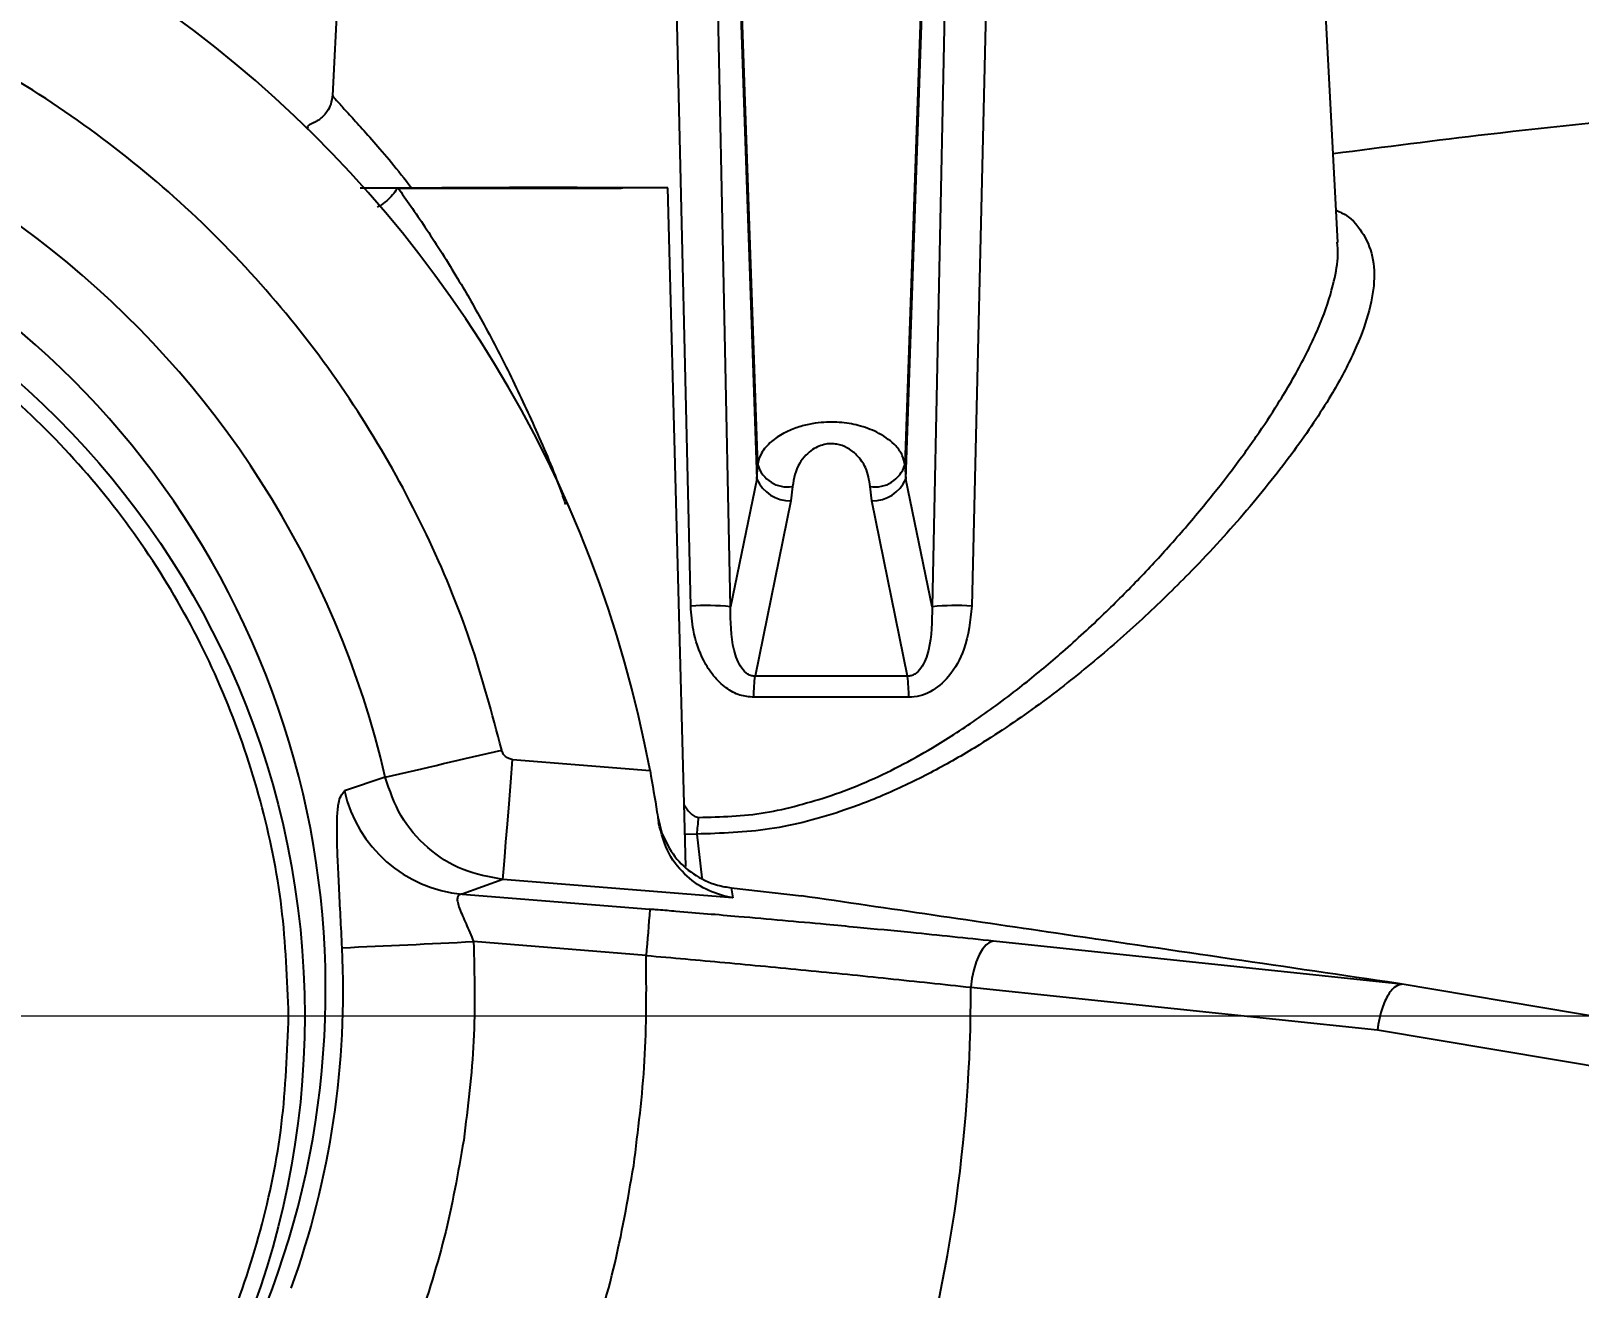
# Model space of a CAD drawing. Header units: millimetres. Extents: x 2642 to 4256, y 821 to 2003.
# Drawn here: x 3262.1 to 3358.3, y 1265.8 to 1343.9 of the extents above; entities that cross this region are included whole.
import ezdxf

# ---------------------------------------------------------------- set-up
doc = ezdxf.new("R2010")
doc.units = ezdxf.units.MM
doc.layers.add('AM_5', color=3, linetype='Continuous', lineweight=25)
doc.styles.add('SLDTEXTSTYLE1', font='txt.shx', dxfattribs={"width": 0.7, "bigfont": 'gbcbig.shx'})
doc.dimstyles.new('SLDDIMSTYLE12$0', dxfattribs={"dimtxt": 12, "dimasz": 10, "dimexe": 0, "dimexo": 0.0625, "dimgap": 0.875, "dimtad": 1, "dimdec": 1, "dimlfac": 1.8, "dimrnd": 1e-09, "dimzin": 12, "dimdsep": 46, "dimtxsty": 'SLDTEXTSTYLE1', "dimcen": 0.09, "dimdle": 8.16, "dimclrd": 3, "dimclre": 3, "dimadec": 0, "dimazin": 3, "dimtfac": 1, "dimtdec": 1, "dimtofl": 0, "dimtmove": 0, "dimatfit": 3, "dimfxl": 0, "dimfrac": 2, "dimtolj": 1, "dimlwd": 5, "dimlwe": 5, "dimarcsym": 0})
doc.dimstyles.new('SLDDIMSTYLE12$3', dxfattribs={"dimtxt": 12, "dimasz": 10, "dimexe": 0, "dimexo": 0.0625, "dimgap": 0.875, "dimtad": 1, "dimdec": 1, "dimlfac": 1.8, "dimrnd": 1e-09, "dimzin": 12, "dimdsep": 46, "dimtxsty": 'SLDTEXTSTYLE1', "dimcen": 0.09, "dimdle": 8.16, "dimclrd": 3, "dimclre": 3, "dimadec": 0, "dimazin": 3, "dimtfac": 1, "dimtdec": 1, "dimtofl": 0, "dimtmove": 0, "dimatfit": 3, "dimfxl": 0, "dimfrac": 2, "dimtolj": 1, "dimlwd": 5, "dimlwe": 5, "dimarcsym": 0})

# ---------------------------------------------------------------- blocks, each defined once
blk = doc.blocks.new('*D31')
at = {"layer": 'AM_5', "color": 3, "lineweight": 5, "transparency": 16777216}
blk.add_line((3226.626, 1283.195), (3226.626, 1466.292), dxfattribs=at)
at = {"layer": 'AM_5', "color": 3, "linetype": 'Continuous', "lineweight": 5, "transparency": 16777216}
for p, q in [((3236.626, 1466.292), (3393.867, 1466.292)), ((3403.867, 1356.99), (3403.867, 1466.292))]:
    blk.add_line(p, q, dxfattribs=at)
at = {"layer": 'AM_5', "color": 3, "transparency": 16777216}
for points in [[(3236.626, 1467.959), (3236.626, 1464.626), (3226.626, 1466.292)], [(3393.867, 1467.959), (3393.867, 1464.626), (3403.867, 1466.292)]]:
    blk.add_solid(points, dxfattribs=at)
at = {"layer": 'Defpoints', "color": 0, "transparency": 16777216}
for p in [(3403.867, 1466.292), (3403.867, 1356.927), (3226.626, 1283.133)]:
    blk.add_point(p, dxfattribs=at)
at = {"layer": 'AM_5', "color": 0, "transparency": 16777216, "insert": (3315.247, 1473.167), "char_height": 12, "attachment_point": 5, "style": 'SLDTEXTSTYLE1'}
blk.add_mtext('\\A1;178', dxfattribs=at)
blk = doc.blocks.new('*D25')
at = {"layer": 'AM_5', "color": 3, "lineweight": 5, "transparency": 16777216}
blk.add_line((3519.838, 1400.137), (3551.087, 1400.137), dxfattribs=at)
at = {"layer": 'AM_5', "color": 3, "linetype": 'Continuous', "lineweight": 5, "transparency": 16777216}
for p, q in [((3551.087, 1390.137), (3551.087, 1292.693)), ((3226.704, 1282.693), (3551.087, 1282.693))]:
    blk.add_line(p, q, dxfattribs=at)
at = {"layer": 'AM_5', "color": 3, "transparency": 16777216}
for points in [[(3549.42, 1390.137), (3552.754, 1390.137), (3551.087, 1400.137)], [(3549.42, 1292.693), (3552.754, 1292.693), (3551.087, 1282.693)]]:
    blk.add_solid(points, dxfattribs=at)
at = {"layer": 'Defpoints', "color": 0, "transparency": 16777216}
for p in [(3519.776, 1400.137), (3226.642, 1282.693), (3551.087, 1282.693)]:
    blk.add_point(p, dxfattribs=at)
at = {"layer": 'AM_5', "color": 0, "transparency": 16777216, "insert": (3544.212, 1341.415), "char_height": 12, "attachment_point": 5, "rotation": 90, "style": 'SLDTEXTSTYLE1'}
blk.add_mtext('\\A1;115', dxfattribs=at)
blk = doc.blocks.new('*D26')
at = {"layer": 'AM_5', "color": 3, "linetype": 'Continuous', "lineweight": 5, "transparency": 16777216}
blk.add_line((3373.06, 1451.398), (3347.25, 1419.348), dxfattribs=at)
at = {"layer": 'AM_5', "color": 3, "lineweight": 5, "transparency": 16777216}
for p, q in [((3293.846, 1353.147), (3294.026, 1353.147)), ((3293.936, 1353.057), (3293.936, 1353.237))]:
    blk.add_line(p, q, dxfattribs=at)
at = {"layer": 'AM_5', "color": 3, "transparency": 16777216}
blk.add_solid([(3345.952, 1420.394), (3348.548, 1418.303), (3340.978, 1411.56)], dxfattribs=at)
at = {"layer": 'Defpoints', "color": 0, "transparency": 16777216}
for p in [(3340.978, 1411.56), (3246.894, 1294.735)]:
    blk.add_point(p, dxfattribs=at)
at = {"layer": 'AM_5', "color": 0, "transparency": 16777216, "insert": (3357.937, 1443.579), "char_height": 12, "attachment_point": 5, "rotation": 51.15426, "style": 'SLDTEXTSTYLE1'}
blk.add_mtext('\\A1;%%C420', dxfattribs=at)

msp = doc.modelspace()

# ---------------------------------------------------------------- linework, layer by layer
at = {"color": 7, "linetype": 'Continuous', "lineweight": 25}
for p, q in [((3281.867, 1359.008), (3280.864, 1339.863)), ((3303.13, 1308.147), (3301.944, 1359.068)), ((3305.604, 1308.109), (3304.544, 1359.065)), ((3305.756, 1359.055), (3307.245, 1316.036)), ((3307.296, 1316.924), (3305.834, 1359.054)), ((3317.9, 1359.054), (3316.439, 1316.924)), ((3316.489, 1316.036), (3317.978, 1359.055)), ((3319.19, 1359.065), (3318.13, 1308.109)), ((3321.79, 1359.068), (3320.605, 1308.147)), ((3343.349, 1330.728), (3342.129, 1354.008)), ((3302.821, 1291.958), (3301.717, 1334.123)), ((3307.245, 1316.036), (3307.296, 1316.924)), ((3316.439, 1316.924), (3316.489, 1316.036)), ((3307.245, 1316.036), (3305.604, 1308.109)), ((3309.456, 1315.576), (3309.351, 1314.69)), ((3314.383, 1314.69), (3314.278, 1315.576)), ((3318.13, 1308.109), (3316.489, 1316.036)), ((3309.351, 1314.69), (3307.136, 1303.79)), ((3316.598, 1303.79), (3314.383, 1314.69)), ((3292.062, 1298.612), (3300.6, 1297.923)), ((3284.148, 1297.526), (3281.614, 1296.657)), ((3301.077, 1295.044), (3301.343, 1294.007)), ((3302.768, 1293.993), (3303.502, 1293.976)), ((3303.502, 1293.976), (3303.828, 1291.267)), ((3291.46, 1291.165), (3288.929, 1290.249)), ((3305.738, 1290.014), (3291.46, 1291.165)), ((3288.929, 1290.249), (3300.592, 1289.309)), ((3305.647, 1290.638), (3310.007, 1290.144)), ((3305.647, 1290.638), (3305.738, 1290.014)), ((3300.361, 1286.438), (3289.637, 1287.303)), ((3347.284, 1284.654), (3321.944, 1287.332)), ((3320.539, 1284.459), (3345.807, 1281.815)), ((3372.525, 1280.425), (3347.086, 1284.697)), ((3279.141, 1282.551), (3279.141, 1282.559)), ((3345.807, 1281.815), (3379.459, 1276.202))]:
    msp.add_line(p, q, dxfattribs=at)
at = {"color": 7, "linetype": 'Continuous', "lineweight": 25, "flags": 128}
for points in [[(3316.598, 1303.79), (3315.421, 1303.79), (3314.239, 1303.79), (3313.054, 1303.79), (3311.867, 1303.79), (3310.681, 1303.79), (3309.495, 1303.79), (3308.313, 1303.79), (3307.136, 1303.79)], [(3316.683, 1302.481), (3315.485, 1302.482), (3314.282, 1302.482), (3313.075, 1302.482), (3311.867, 1302.482), (3310.659, 1302.482), (3309.453, 1302.482), (3308.249, 1302.482), (3307.051, 1302.481)], [(3291.46, 1291.165), (3291.478, 1291.379), (3291.516, 1291.851), (3291.574, 1292.564), (3291.649, 1293.493), (3291.738, 1294.603), (3291.84, 1295.857), (3291.949, 1297.209), (3292.062, 1298.612)], [(3321.944, 1287.332), (3321.713, 1287.267), (3321.481, 1287.097), (3321.259, 1286.828), (3321.053, 1286.47), (3320.872, 1286.037), (3320.723, 1285.545), (3320.61, 1285.012), (3320.539, 1284.459)]]:
    msp.add_lwpolyline(points, dxfattribs=at)
at = {"color": 7, "linetype": 'Continuous', "lineweight": 25}
msp.add_circle((3226.642, 1282.693), 52.5, dxfattribs=at)
for centre, radius, start, end in [((3226.868, 1284.193), 75, 10.54851, 92.46086), ((3226.867, 1284.204), 58.809, 13.09228, 89.91829), ((3226.867, 1284.284), 53.574, 308.26934, 171.50515), ((3309.141, 1317.477), 1.927, 196.70211, 279.40565), ((3314.593, 1317.477), 1.927, 260.59454, 343.29737), ((3309.296, 1316.923), 2.234, 203.39428, 271.42772), ((3314.439, 1316.923), 2.234, 268.57245, 336.60531), ((3304.119, 1292.003), 16.174, 84.73329, 93.50893), ((3319.615, 1292.003), 16.174, 86.49111, 95.26667), ((3306.658, 1302.486), 10.025, 359.97591, 7.47448), ((3016.733, 2473.406), 1205.904, 282.812128, 283.164856), ((3289.684, 1298.489), 8.275, 192.79006, 264.76479), ((8231.78, 890.394), 4947.297, 175.375054, 175.408407), ((3225.054, 2581.675), 1295.983, 272.494846, 272.856436), ((3226.868, 1284.268), 54.664, 340.22854, 2.782), ((3226.868, 1284.262), 93.672, 342.88971, 0.12059)]:
    msp.add_arc(centre, radius, start, end, dxfattribs=at)
for points, knots in [([(3226.434, 1113.962), (3228.995, 1113.987), (3232.575, 1114.021), (3237.844, 1114.3), (3242.309, 1114.636), (3247.625, 1115.201), (3253.194, 1115.974), (3259.007, 1116.985), (3264.978, 1118.241), (3271.054, 1119.751), (3277.192, 1121.522), (3283.358, 1123.556), (3289.521, 1125.856), (3295.658, 1128.421), (3301.746, 1131.251), (3307.766, 1134.345), (3313.698, 1137.7), (3319.527, 1141.312), (3325.237, 1145.177), (3330.813, 1149.291), (3336.24, 1153.649), (3341.506, 1158.243), (3346.597, 1163.067), (3351.502, 1168.115), (3356.209, 1173.378), (3360.707, 1178.848), (3364.985, 1184.516), (3369.034, 1190.373), (3372.843, 1196.41), (3376.405, 1202.616), (3379.71, 1208.981), (3382.751, 1215.493), (3385.52, 1222.142), (3388.01, 1228.917), (3390.216, 1235.804), (3392.131, 1242.793), (3393.749, 1249.871), (3395.067, 1257.025), (3396.08, 1264.241), (3396.784, 1271.509), (3397.177, 1278.813), (3397.256, 1286.141), (3397.019, 1293.479), (3396.465, 1300.813), (3395.593, 1308.131), (3394.402, 1315.418), (3392.894, 1322.661), (3391.069, 1329.845), (3388.929, 1336.958), (3386.475, 1343.986), (3383.71, 1350.914), (3380.637, 1357.731), (3377.26, 1364.421), (3373.583, 1370.973), (3369.609, 1377.373), (3365.344, 1383.609), (3360.793, 1389.667), (3355.961, 1395.535), (3350.854, 1401.201), (3345.477, 1406.654), (3340.03, 1411.701), (3334.557, 1416.354), (3329.099, 1420.623), (3323.474, 1424.666), (3317.692, 1428.474), (3311.765, 1432.042), (3305.703, 1435.364), (3299.517, 1438.434), (3293.22, 1441.248), (3286.826, 1443.8), (3280.351, 1446.086), (3273.814, 1448.102), (3267.239, 1449.845), (3260.666, 1451.309), (3254.172, 1452.491), (3247.882, 1453.388), (3242.359, 1453.972), (3237.476, 1454.339), (3232.652, 1454.579), (3226.677, 1454.696), (3221.161, 1454.586), (3215.891, 1454.314), (3211.427, 1453.976), (3206.111, 1453.411), (3200.542, 1452.638), (3194.729, 1451.628), (3188.757, 1450.372), (3182.681, 1448.861), (3176.543, 1447.091), (3170.378, 1445.056), (3164.215, 1442.757), (3158.078, 1440.192), (3151.99, 1437.361), (3145.97, 1434.268), (3140.037, 1430.913), (3134.208, 1427.301), (3128.498, 1423.435), (3122.923, 1419.321), (3117.496, 1414.964), (3112.23, 1410.37), (3107.139, 1405.545), (3102.234, 1400.497), (3097.527, 1395.235), (3093.029, 1389.765), (3088.751, 1384.096), (3084.702, 1378.239), (3080.893, 1372.202), (3077.331, 1365.997), (3074.026, 1359.632), (3070.983, 1353.12), (3068.221, 1346.468), (3065.884, 1340.186), (3064.606, 1336.081), (3064.042, 1334.273)], [0, 0, 0, 0, 0.0102074, 0.014274, 0.021037, 0.0280561, 0.0355867, 0.0434511, 0.0515783, 0.0599113, 0.0684099, 0.0770439, 0.085791, 0.0946336, 0.1035582, 0.112554, 0.1216124, 0.1307262, 0.1398897, 0.1490979, 0.1583469, 0.1676331, 0.1769537, 0.1863062, 0.1956884, 0.2050985, 0.2145348, 0.2239961, 0.233481, 0.2429885, 0.2525178, 0.262068, 0.2716385, 0.2812287, 0.2908382, 0.3004664, 0.3101132, 0.3197782, 0.3294613, 0.3391624, 0.3488814, 0.3586183, 0.3683733, 0.3781464, 0.387938, 0.3977483, 0.4075776, 0.4174265, 0.4272956, 0.4371854, 0.4470968, 0.4570307, 0.4669882, 0.4769704, 0.486979, 0.4970156, 0.5070822, 0.5171812, 0.5273154, 0.5374882, 0.5477037, 0.5569145, 0.5661226, 0.5753266, 0.5845258, 0.5937191, 0.6029052, 0.6120821, 0.6212471, 0.6303962, 0.6395236, 0.6486197, 0.6576679, 0.6666375, 0.6754633, 0.6839789, 0.6919633, 0.6976055, 0.7035012, 0.7112199, 0.7214273, 0.7254939, 0.7322569, 0.739276, 0.7468066, 0.754671, 0.7627982, 0.7711312, 0.7796298, 0.7882638, 0.7970109, 0.8058535, 0.8147781, 0.8237739, 0.8328323, 0.8419461, 0.8511096, 0.8603178, 0.8695668, 0.878853, 0.8881736, 0.8975261, 0.9069083, 0.9163184, 0.9257547, 0.935216, 0.9447009, 0.9542084, 0.9637377, 0.9732879, 0.9828584, 0.9924486, 1, 1, 1, 1]), ([(3227.251, 1434.651), (3229.651, 1434.613), (3233.01, 1434.561), (3237.952, 1434.257), (3242.142, 1433.9), (3247.129, 1433.309), (3252.35, 1432.509), (3257.796, 1431.472), (3263.384, 1430.188), (3269.063, 1428.65), (3274.791, 1426.852), (3280.535, 1424.791), (3286.265, 1422.467), (3291.957, 1419.88), (3297.589, 1417.03), (3303.141, 1413.92), (3308.594, 1410.553), (3313.932, 1406.934), (3319.137, 1403.067), (3324.196, 1398.958), (3329.094, 1394.614), (3333.818, 1390.041), (3338.353, 1385.248), (3342.689, 1380.242), (3346.814, 1375.033), (3350.716, 1369.63), (3354.386, 1364.042), (3357.812, 1358.281), (3360.987, 1352.358), (3363.9, 1346.283), (3366.545, 1340.068), (3368.913, 1333.726), (3370.998, 1327.268), (3372.792, 1320.709), (3374.292, 1314.061), (3375.491, 1307.337), (3376.387, 1300.551), (3376.963, 1293.717), (3377.237, 1287.651), (3377.185, 1283.867), (3377.165, 1282.373)], [0, 0, 0, 0, 0.030295, 0.042386, 0.06249, 0.08336, 0.105754, 0.129143, 0.153315, 0.178102, 0.203384, 0.229071, 0.255096, 0.281407, 0.307965, 0.334738, 0.361698, 0.388826, 0.416105, 0.443519, 0.471057, 0.498709, 0.526466, 0.554321, 0.582267, 0.6103, 0.638414, 0.666606, 0.694872, 0.72321, 0.751616, 0.780088, 0.808626, 0.837227, 0.86589, 0.894615, 0.9234, 0.952246, 0.981152, 1, 1, 1, 1]), ([(3291.382, 1299.194), (3290.781, 1301.462), (3289.565, 1306.047), (3286.793, 1312.697), (3283.278, 1319.175), (3278.963, 1325.331), (3273.902, 1331.037), (3268.188, 1336.147), (3261.922, 1340.565), (3255.223, 1344.211), (3248.254, 1347.029), (3241.151, 1348.996), (3234.047, 1350.199), (3229.306, 1350.352), (3226.962, 1350.427)], [0, 0, 0, 0, 0.079193, 0.160159, 0.242783, 0.327855, 0.413641, 0.5, 0.586354, 0.67214, 0.757217, 0.839835, 0.920804, 1, 1, 1, 1]), ([(3280.866, 1339.908), (3280.841, 1339.714), (3280.794, 1339.343), (3280.549, 1338.875), (3280.27, 1338.55), (3280.03, 1338.36), (3279.888, 1338.272), (3279.824, 1338.237), (3279.797, 1338.222), (3279.766, 1338.206), (3279.714, 1338.181), (3279.654, 1338.153), (3279.553, 1338.109), (3279.38, 1338.027), (3279.28, 1337.965), (3279.336, 1337.843), (3279.349, 1337.813)], [0, 0, 0, 0, 0.101386, 0.193388, 0.268842, 0.32211, 0.350749, 0.355835, 0.359447, 0.367619, 0.377614, 0.404377, 0.441249, 0.547079, 0.891427, 1, 1, 1, 1]), ([(3280.89, 1339.862), (3280.891, 1339.849), (3280.895, 1339.817), (3281.19, 1339.48), (3281.717, 1338.9), (3282.727, 1337.781), (3284.07, 1336.301), (3285.353, 1334.68), (3285.781, 1334.139)], [0, 0, 0, 0, 0.107122, 0.254951, 0.403491, 0.552687, 0.85071, 1, 1, 1, 1]), ([(3365.13, 1338.733), (3360.975, 1338.33), (3353.605, 1337.614), (3346.263, 1336.657), (3343.06, 1336.239)], [0, 0, 0, 0, 0.5637924, 1, 1, 1, 1]), ([(3282.593, 1334.129), (3282.649, 1334.13), (3282.883, 1334.132), (3283.637, 1334.135), (3284.498, 1334.137), (3284.927, 1334.138)], [0, 0, 0, 0, 0.136953, 0.5689836, 1, 1, 1, 1]), ([(3284.927, 1334.138), (3284.85, 1334.018), (3284.687, 1333.765), (3284.336, 1333.4), (3283.978, 1333.103), (3283.738, 1332.979), (3283.652, 1332.935)], [0, 0, 0, 0, 0.2518499, 0.5312867, 0.8327048, 1, 1, 1, 1]), ([(3284.867, 1334.123), (3284.973, 1334.121), (3285.183, 1334.117), (3286.802, 1334.112), (3289.116, 1334.108), (3290.95, 1334.108), (3291.867, 1334.108)], [0, 0, 0, 0, 0.249997, 0.499998, 0.749999, 1, 1, 1, 1]), ([(3284.927, 1334.138), (3285.195, 1333.761), (3285.749, 1332.984), (3286.634, 1331.682), (3287.575, 1330.237), (3288.783, 1328.288), (3290.26, 1325.744), (3291.316, 1323.673), (3291.867, 1322.592)], [0, 0, 0, 0, 0.11372, 0.234976, 0.364226, 0.501846, 0.739903, 1, 1, 1, 1]), ([(3301.717, 1334.123), (3301.681, 1334.124), (3301.607, 1334.127), (3301.022, 1334.131), (3300.111, 1334.134), (3298.877, 1334.138), (3297.375, 1334.14), (3295.661, 1334.142), (3293.801, 1334.143), (3292.512, 1334.144), (3291.867, 1334.144)], [0, 0, 0, 0, 0.1249659, 0.2499708, 0.3749756, 0.4999805, 0.6249854, 0.7499903, 0.8749951, 1, 1, 1, 1]), ([(3291.867, 1334.108), (3292.782, 1334.108), (3294.61, 1334.108), (3296.968, 1334.112), (3298.42, 1334.117), (3299.045, 1334.121), (3298.867, 1334.123), (3298.867, 1334.123)], [0, 0, 0, 0, 0.249999, 0.499998, 0.749997, 0.999997, 1, 1, 1, 1]), ([(3343.244, 1332.744), (3343.359, 1332.692), (3344.1, 1332.364), (3344.896, 1331.425), (3345.589, 1329.924), (3345.657, 1328.088), (3345.218, 1326.022), (3344.308, 1323.729), (3342.839, 1320.998), (3340.682, 1317.772), (3337.765, 1314.1), (3334.615, 1310.644), (3331.407, 1307.503), (3328.253, 1304.713), (3324.824, 1302.014), (3321.51, 1299.752), (3318.41, 1297.951), (3315.62, 1296.574), (3312.194, 1295.229), (3308.107, 1294.124), (3305.014, 1294.025), (3303.502, 1293.976)], [0, 0, 0, 0, 0.010042, 0.064236, 0.11953, 0.174168, 0.228913, 0.282609, 0.338066, 0.410154, 0.483512, 0.55672, 0.61143, 0.666619, 0.72189, 0.77702, 0.814622, 0.851761, 0.888283, 0.945402, 1, 1, 1, 1]), ([(3311.867, 1296.372), (3312.584, 1296.639), (3314.028, 1297.177), (3316.124, 1298.191), (3317.943, 1299.201), (3319.524, 1300.181), (3320.902, 1301.102), (3322.318, 1302.116), (3324.077, 1303.463), (3326.237, 1305.264), (3328.628, 1307.452), (3330.91, 1309.735), (3333.03, 1312.025), (3334.938, 1314.256), (3336.715, 1316.502), (3338.263, 1318.627), (3339.831, 1321), (3341.258, 1323.473), (3342.445, 1326.034), (3343.116, 1328.186), (3343.387, 1329.754), (3343.33, 1330.497), (3343.309, 1330.759)], [0, 0, 0, 0, 0.037187, 0.074872, 0.113617, 0.139589, 0.167223, 0.196534, 0.227532, 0.280248, 0.342157, 0.399335, 0.456228, 0.517553, 0.570386, 0.630084, 0.684603, 0.761377, 0.836598, 0.9113, 0.9687, 1, 1, 1, 1]), ([(3291.867, 1322.592), (3292.423, 1321.423), (3293.562, 1319.023), (3294.712, 1316.298), (3295.255, 1314.738), (3295.353, 1314.456)], [0, 0, 0, 0, 0.437744, 0.898377, 1, 1, 1, 1]), ([(3316.439, 1316.924), (3316.401, 1317.116), (3316.324, 1317.512), (3315.841, 1318.194), (3314.985, 1318.855), (3313.774, 1319.345), (3312.516, 1319.583), (3311.394, 1319.585), (3310.433, 1319.442), (3309.639, 1319.218), (3308.829, 1318.863), (3308.054, 1318.338), (3307.517, 1317.706), (3307.327, 1317.211), (3307.301, 1316.968), (3307.296, 1316.924)], [0, 0, 0, 0, 0.077979, 0.160059, 0.280852, 0.375071, 0.456245, 0.541312, 0.593496, 0.653255, 0.717427, 0.800118, 0.90139, 0.981848, 1, 1, 1, 1]), ([(3314.278, 1315.576), (3314.218, 1315.972), (3314.114, 1316.654), (3313.542, 1317.482), (3312.91, 1317.986), (3312.33, 1318.199), (3311.875, 1318.242), (3311.493, 1318.209), (3311.086, 1318.09), (3310.656, 1317.855), (3310.239, 1317.497), (3309.66, 1316.75), (3309.542, 1316.071), (3309.456, 1315.576)], [0, 0, 0, 0, 0.174868, 0.30144, 0.391995, 0.46325, 0.499207, 0.535144, 0.583037, 0.634939, 0.701658, 0.783051, 1, 1, 1, 1]), ([(3307.051, 1302.481), (3306.759, 1302.51), (3306.141, 1302.569), (3305.271, 1303.053), (3304.51, 1303.802), (3303.762, 1304.993), (3303.254, 1306.477), (3303.167, 1307.645), (3303.13, 1308.147)], [0, 0, 0, 0, 0.115598, 0.245032, 0.388443, 0.539656, 0.802334, 1, 1, 1, 1]), ([(3307.136, 1303.79), (3307.056, 1303.795), (3306.89, 1303.806), (3306.579, 1303.96), (3306.126, 1304.461), (3305.614, 1305.867), (3305.608, 1307.195), (3305.604, 1308.109)], [0, 0, 0, 0, 0.045655, 0.093449, 0.200152, 0.449571, 1, 1, 1, 1]), ([(3318.13, 1308.109), (3318.126, 1307.194), (3318.121, 1305.866), (3317.607, 1304.459), (3317.154, 1303.96), (3316.844, 1303.805), (3316.679, 1303.795), (3316.598, 1303.79)], [0, 0, 0, 0, 0.550977, 0.800251, 0.906743, 0.954419, 1, 1, 1, 1]), ([(3320.605, 1308.147), (3320.504, 1307.235), (3320.33, 1305.663), (3319.32, 1303.826), (3318.268, 1302.9), (3317.373, 1302.532), (3316.911, 1302.498), (3316.683, 1302.481)], [0, 0, 0, 0, 0.359009, 0.618536, 0.816371, 0.909523, 1, 1, 1, 1]), ([(3292.062, 1298.612), (3291.983, 1298.625), (3291.825, 1298.653), (3291.62, 1298.783), (3291.458, 1298.966), (3291.407, 1299.118), (3291.382, 1299.194)], [0, 0, 0, 0, 0.25015, 0.499371, 0.749258, 1, 1, 1, 1]), ([(3300.6, 1297.923), (3300.754, 1297.051), (3300.951, 1295.934), (3301.098, 1294.909), (3301.13, 1294.685)], [0, 0, 0, 0, 0.7808606, 1, 1, 1, 1]), ([(3291.46, 1291.165), (3290.614, 1291.317), (3288.92, 1291.622), (3286.718, 1293.053), (3284.976, 1295.04), (3284.425, 1296.696), (3284.148, 1297.526)], [0, 0, 0, 0, 0.248705, 0.49819, 0.748377, 1, 1, 1, 1]), ([(3281.467, 1286.921), (3281.435, 1287.571), (3281.369, 1288.887), (3281.273, 1290.75), (3281.189, 1292.446), (3281.143, 1293.882), (3281.153, 1295.038), (3281.246, 1296.215), (3281.467, 1296.481), (3281.614, 1296.657)], [0, 0, 0, 0, 0.123523, 0.250151, 0.37478, 0.500212, 0.623523, 0.749713, 1, 1, 1, 1]), ([(3303.617, 1295.02), (3305.002, 1295.054), (3307.781, 1295.124), (3310.502, 1295.955), (3311.867, 1296.372)], [0, 0, 0, 0, 0.498326, 1, 1, 1, 1]), ([(3302.721, 1295.801), (3302.828, 1295.628), (3302.991, 1295.363), (3303.273, 1295.132), (3303.464, 1295.038), (3303.568, 1295.026), (3303.617, 1295.02)], [0, 0, 0, 0, 0.486512, 0.744407, 0.879183, 1, 1, 1, 1]), ([(3303.502, 1293.976), (3303.53, 1294.137), (3303.586, 1294.46), (3303.607, 1294.833), (3303.617, 1295.02)], [0, 0, 0, 0, 0.5, 1, 1, 1, 1]), ([(3305.738, 1290.014), (3305.237, 1290.133), (3304.237, 1290.37), (3302.875, 1291.303), (3301.675, 1292.657), (3301.312, 1294.009), (3301.13, 1294.685)], [0, 0, 0, 0, 0.250554, 0.500259, 0.750054, 1, 1, 1, 1]), ([(3301.343, 1294.007), (3301.586, 1293.508), (3302.07, 1292.511), (3303.311, 1291.418), (3304.544, 1290.82), (3305.363, 1290.685), (3305.647, 1290.638)], [0, 0, 0, 0, 0.270985, 0.540835, 0.840956, 1, 1, 1, 1]), ([(3288.929, 1290.249), (3288.85, 1290.235), (3288.698, 1290.209), (3288.608, 1290.023), (3288.635, 1289.736), (3288.797, 1289.228), (3289.167, 1288.418), (3289.479, 1287.678), (3289.637, 1287.303)], [0, 0, 0, 0, 0.125165, 0.244002, 0.362149, 0.483423, 0.737795, 1, 1, 1, 1]), ([(3347.086, 1284.697), (3340.184, 1285.711), (3327.86, 1287.521), (3315.462, 1289.343), (3310.007, 1290.144)], [0, 0, 0, 0, 0.56, 1, 1, 1, 1]), ([(3321.944, 1287.332), (3320.248, 1287.509), (3317.478, 1287.797), (3313.957, 1288.137), (3310.402, 1288.47), (3306.646, 1288.806), (3303.15, 1289.101), (3301.368, 1289.246), (3300.828, 1289.29), (3300.655, 1289.304), (3300.592, 1289.309)], [0, 0, 0, 0, 0.250165, 0.408557, 0.498724, 0.748485, 0.926363, 0.976321, 0.991455, 1, 1, 1, 1]), ([(3300.361, 1286.438), (3301.992, 1286.294), (3305.323, 1286), (3310.364, 1285.521), (3315.51, 1285.006), (3318.842, 1284.643), (3320.539, 1284.459)], [0, 0, 0, 0, 0.235421, 0.48057, 0.735435, 1, 1, 1, 1]), ([(3347.284, 1284.654), (3347.134, 1284.61), (3346.904, 1284.542), (3346.596, 1284.185), (3346.303, 1283.71), (3346.032, 1283.011), (3345.88, 1282.33), (3345.825, 1281.963), (3345.811, 1281.853), (3345.807, 1281.815)], [0, 0, 0, 0, 0.238995, 0.367832, 0.499678, 0.748972, 0.924681, 0.973941, 1, 1, 1, 1]), ([(3347.086, 1284.697), (3347.123, 1284.692), (3347.201, 1284.68), (3347.276, 1284.666), (3347.301, 1284.658), (3347.298, 1284.655), (3347.287, 1284.654), (3347.284, 1284.654)], [0, 0, 0, 0, 0.332571, 0.687965, 0.831381, 0.949784, 1, 1, 1, 1])]:
    msp.add_open_spline(points, degree=3, knots=knots, dxfattribs=at)
for points in [[(3278.142, 1282.695), (3278.056, 1284.942), (3277.886, 1289.437), (3276.518, 1296.063), (3274.36, 1302.46), (3271.369, 1308.519), (3267.616, 1314.136), (3263.162, 1319.215), (3258.082, 1323.67), (3252.465, 1327.423), (3246.406, 1330.411), (3240.009, 1332.583), (3233.383, 1333.901), (3226.642, 1334.342), (3219.9, 1333.901), (3213.274, 1332.583), (3206.877, 1330.411), (3200.818, 1327.423), (3195.201, 1323.67), (3190.121, 1319.215), (3185.667, 1314.136), (3181.914, 1308.519), (3178.923, 1302.46), (3176.765, 1296.063), (3175.397, 1289.437), (3175.227, 1284.942), (3175.142, 1282.695)], [(3284.927, 1334.138), (3285.408, 1334.139), (3286.37, 1334.14), (3288.093, 1334.142), (3289.941, 1334.143), (3291.225, 1334.144), (3291.867, 1334.144)], [(3307.051, 1302.481), (3307.056, 1302.727), (3307.067, 1303.217), (3307.113, 1303.599), (3307.136, 1303.79)], [(3289.637, 1287.303), (3289.687, 1285.239), (3289.786, 1281.113), (3289.276, 1277.017), (3289.022, 1274.969)], [(3299.586, 1273.391), (3299.861, 1275.557), (3300.41, 1279.889), (3300.377, 1284.255), (3300.361, 1286.438)], [(3175.142, 1282.695), (3175.227, 1280.448), (3175.397, 1275.954), (3176.765, 1269.328), (3178.923, 1262.931), (3181.914, 1256.872), (3185.667, 1251.254), (3190.121, 1246.175), (3195.201, 1241.721), (3200.818, 1237.968), (3206.877, 1234.98), (3213.274, 1232.808), (3219.9, 1231.49), (3226.642, 1231.048), (3233.383, 1231.49), (3240.009, 1232.808), (3246.406, 1234.98), (3252.465, 1237.968), (3258.082, 1241.721), (3263.162, 1246.175), (3267.616, 1251.254), (3271.369, 1256.872), (3274.36, 1262.931), (3276.518, 1269.328), (3277.886, 1275.954), (3278.056, 1280.448), (3278.142, 1282.695)], [(3289.022, 1274.969), (3288.667, 1272.936), (3287.957, 1268.87), (3286.657, 1264.953), (3286.006, 1262.994)], [(3296.515, 1260.687), (3297.168, 1262.77), (3298.476, 1266.936), (3299.216, 1271.24), (3299.586, 1273.391)]]:
    msp.add_open_spline(points, degree=3, dxfattribs=at)

# ---------------------------------------------------------------- dimensions: what is measured, and where the dimension line sits
at = {"layer": 'AM_5'}
for base, p1, p2, angle, text, picture, middle in [((3403.867, 1466.292), (3226.626, 1283.133), (3403.867, 1356.927), 360, '178', '*D31', (3315.247, 1473.167)), ((3551.087, 1282.693), (3519.776, 1400.137), (3226.642, 1282.693), 90, '115', '*D25', (3544.212, 1341.415))]:
    dim = msp.add_linear_dim(base=base, p1=p1, p2=p2, angle=angle, text=text, dimstyle='SLDDIMSTYLE12$0', override={"dimlfac": 1, "dimpost": ''}, dxfattribs=at)
    dim.commit()
    dim.dimension.update_dxf_attribs({"geometry": picture, "text_midpoint": middle})
dim = msp.add_diameter_dim_2p(p1=(3246.894, 1294.735), p2=(3340.978, 1411.56), text='%%C420', dimstyle='SLDDIMSTYLE12$3', override={"dimlfac": 1, "dimpost": ''}, dxfattribs=at)
dim.commit()
dim.dimension.update_dxf_attribs({"geometry": '*D26', "text_midpoint": (3357.937, 1443.579)})

doc.saveas('drawing.dxf')
